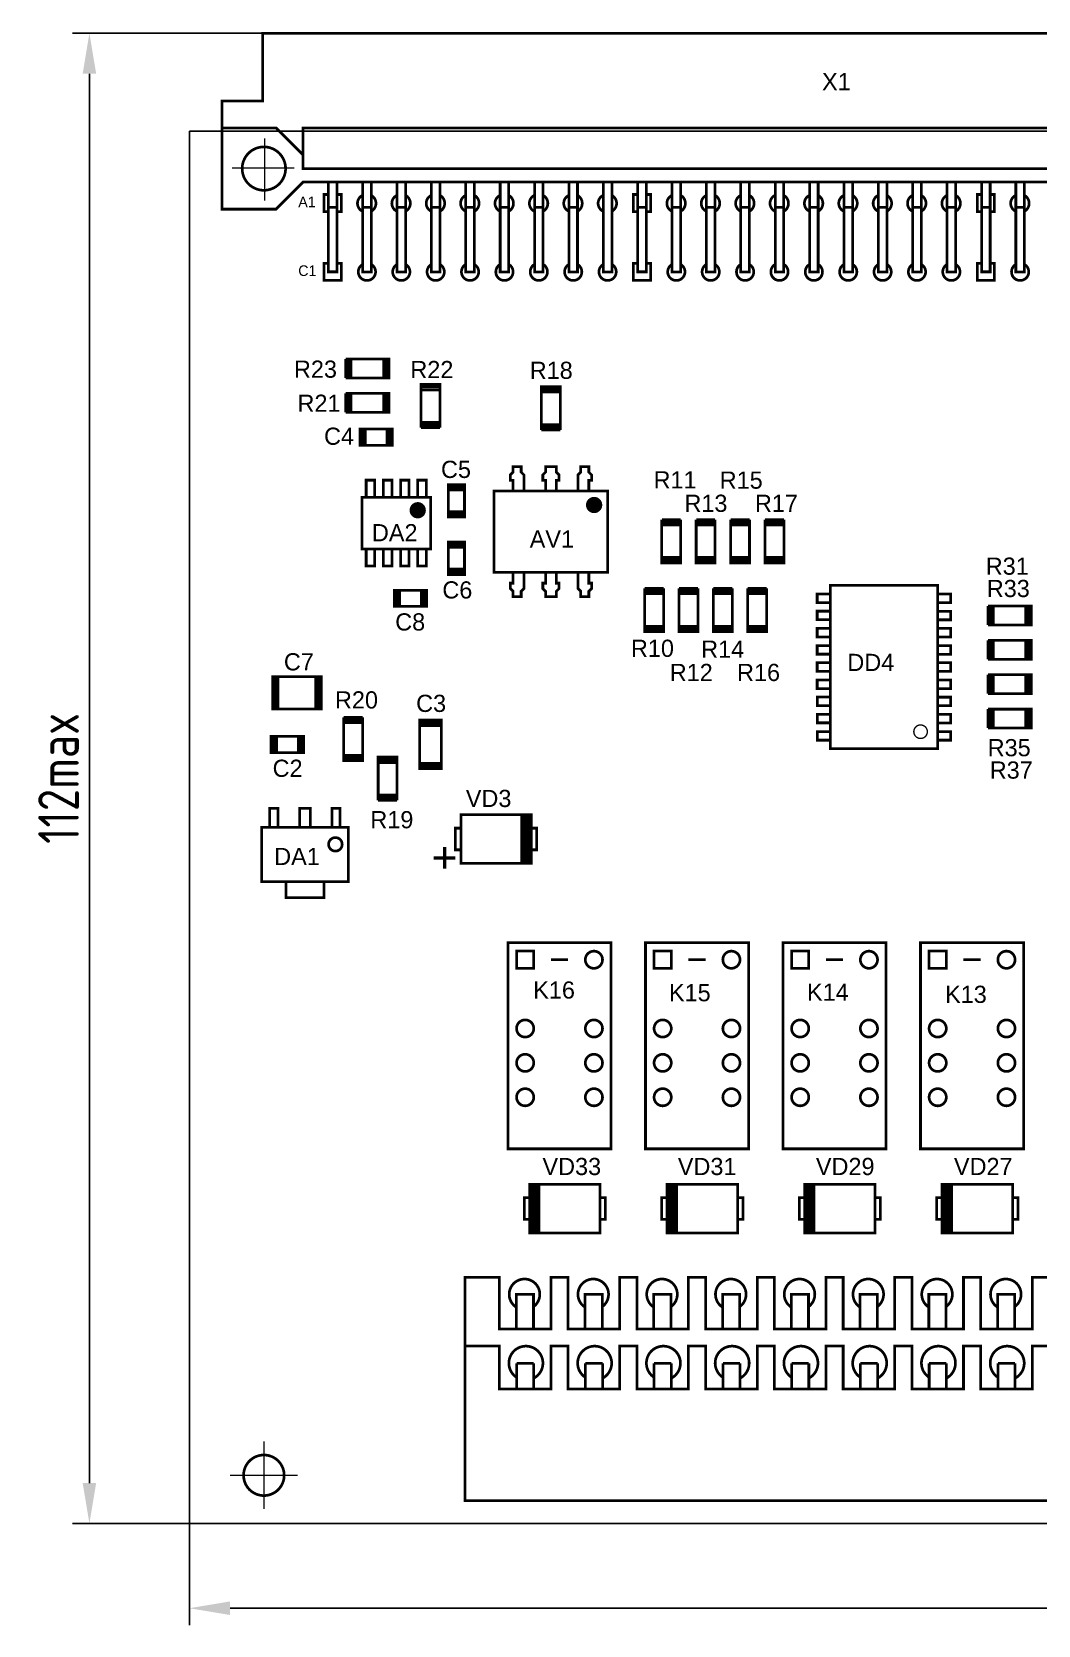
# Model space of a CAD drawing. Extents: x 0 to 557, y 633 to 766.
# Drawn here: x 0.1 to 74.5, y 636.8 to 754.5 of the extents above; entities that cross this region are included whole.
import ezdxf
from ezdxf.enums import TextEntityAlignment as Align

# ---------------------------------------------------------------- set-up
doc = ezdxf.new("R2010")
doc.units = 0
doc.header["$MEASUREMENT"] = 0
doc.layers.add('BOARD', color=7, linetype='Continuous')
doc.layers.add('TOP', color=7, linetype='Continuous')
doc.layers.add('РАЗМЕРЫ', color=7, linetype='Continuous', lineweight=0)
doc.styles.add('ГОСТ 2.304', font='CS_Gost2304.shx')
doc.dimstyles.new('ГОСТ', dxfattribs={"dimscale": 0, "dimtxt": 3, "dimasz": 3, "dimexe": 1.25, "dimexo": 0, "dimtad": 1, "dimtoh": 1, "dimdec": 3, "dimtxsty": 'ГОСТ 2.304', "dimcen": 5, "dimadec": 3, "dimazin": 2, "dimtfac": 0.75, "dimtdec": 4, "dimtmove": 1, "dimatfit": 3, "dimfxl": 1, "dimtolj": 1, "dimarcsym": 0})

# ---------------------------------------------------------------- blocks, each defined once
blk = doc.blocks.new('*D671')
at = {"layer": 'Defpoints', "color": 0}
for p in [(4.36, 754.36), (17.15, 754.36), (11.75, 644.25)]:
    blk.add_point(p, dxfattribs=at)
at = {"layer": 'РАЗМЕРЫ', "color": 0, "lineweight": -2}
for p, q in [((17.15, 754.36), (3.11, 754.36)), ((4.36, 647.25), (4.36, 751.36)), ((11.75, 644.25), (3.11, 644.25))]:
    blk.add_line(p, q, dxfattribs=at)
at = {"layer": 'РАЗМЕРЫ', "color": 0}
for points in [[(4.86, 751.36), (3.86, 751.36), (4.36, 754.36)], [(3.86, 647.25), (4.86, 647.25), (4.36, 644.25)]]:
    blk.add_solid(points, dxfattribs=at)
at = {"layer": 'РАЗМЕРЫ', "color": 0, "linetype": 'Continuous', "insert": (2.08, 699.31), "char_height": 3, "attachment_point": 5, "rotation": 90, "style": 'ГОСТ 2.304'}
blk.add_mtext('\\A1;112max', dxfattribs=at)
blk = doc.blocks.new('*D676')
at = {"layer": 'Defpoints', "color": 0}
for p in [(11.75, 644.25), (245, 644.25), (245, 638)]:
    blk.add_point(p, dxfattribs=at)
at = {"layer": 'РАЗМЕРЫ', "color": 0, "lineweight": -2}
for p, q in [((11.75, 644.25), (11.75, 636.75)), ((245, 644.25), (245, 636.75)), ((14.75, 638), (242, 638))]:
    blk.add_line(p, q, dxfattribs=at)
at = {"layer": 'РАЗМЕРЫ', "color": 0}
for points in [[(14.75, 638.5), (14.75, 637.5), (11.75, 638)], [(242, 637.5), (242, 638.5), (245, 638)]]:
    blk.add_solid(points, dxfattribs=at)
at = {"layer": 'РАЗМЕРЫ', "color": 0, "linetype": 'Continuous', "insert": (128.38, 640.3), "char_height": 3, "attachment_point": 5, "style": 'ГОСТ 2.304'}
blk.add_mtext('\\A1;233*', dxfattribs=at)

msp = doc.modelspace()

# ---------------------------------------------------------------- linework, layer by layer
at = {"layer": 'BOARD'}
msp.add_lwpolyline([(11.75, 747.12), (245, 747.12), (245, 644.25), (11.75, 644.25)], close=True, dxfattribs=at)
at = {"layer": 'TOP'}
for points, const_width in [([(21.15, 754.36), (106.15, 754.36), (106.15, 749.36), (109.15, 749.36), (109.15, 741.36), (105.15, 741.36), (103.15, 743.36), (20.15, 743.36), (18.15, 741.36), (14.15, 741.36), (14.15, 749.36), (17.15, 749.36), (17.15, 754.36), (21.15, 754.36)], 0.2), ([(20.15, 745.36), (18.15, 747.36), (14.15, 747.36)], 0.2), ([(103.15, 744.36), (20.15, 744.36), (20.15, 747.36), (103.15, 747.36), (103.15, 743.36)], 0.2), ([(17.3, 746.595), (17.3, 741.995)], 0.1), ([(19.5, 744.395), (14.9, 744.395)], 0.1), ([(22.65, 743.398), (22.65, 736.731), (22.015, 736.731), (22.015, 743.398)], 0.2), ([(25.182, 743.379), (25.182, 736.712), (24.547, 736.712), (24.547, 743.379)], 0.2), ([(27.722, 743.379), (27.722, 736.712), (27.087, 736.712), (27.087, 743.379)], 0.2), ([(30.262, 743.379), (30.262, 736.712), (29.627, 736.712), (29.627, 743.379)], 0.2), ([(32.802, 743.379), (32.802, 736.712), (32.167, 736.712), (32.167, 743.379)], 0.2), ([(35.342, 743.379), (35.342, 736.712), (34.707, 736.712), (34.707, 743.379)], 0.2), ([(37.882, 743.379), (37.882, 736.712), (37.247, 736.712), (37.247, 743.379)], 0.2), ([(40.422, 743.379), (40.422, 736.712), (39.787, 736.712), (39.787, 743.379)], 0.2), ([(42.962, 743.379), (42.962, 736.712), (42.327, 736.712), (42.327, 743.379)], 0.2), ([(45.51, 743.398), (45.51, 736.731), (44.875, 736.731), (44.875, 743.398)], 0.2), ([(48.042, 743.379), (48.042, 736.712), (47.407, 736.712), (47.407, 743.379)], 0.2), ([(50.582, 743.379), (50.582, 736.712), (49.947, 736.712), (49.947, 743.379)], 0.2), ([(53.122, 743.379), (53.122, 736.712), (52.487, 736.712), (52.487, 743.379)], 0.2), ([(55.662, 743.379), (55.662, 736.712), (55.027, 736.712), (55.027, 743.379)], 0.2), ([(58.202, 743.379), (58.202, 736.712), (57.567, 736.712), (57.567, 743.379)], 0.2), ([(60.742, 743.379), (60.742, 736.712), (60.107, 736.712), (60.107, 743.379)], 0.2), ([(63.282, 743.379), (63.282, 736.712), (62.647, 736.712), (62.647, 743.379)], 0.2), ([(65.822, 743.379), (65.822, 736.712), (65.187, 736.712), (65.187, 743.379)], 0.2), ([(68.362, 743.379), (68.362, 736.712), (67.727, 736.712), (67.727, 743.379)], 0.2), ([(70.91, 743.398), (70.91, 736.731), (70.275, 736.731), (70.275, 743.398)], 0.2), ([(73.442, 743.379), (73.442, 736.712), (72.807, 736.712), (72.807, 743.379)], 0.2), ([(22.015, 742.445), (21.697, 742.445), (21.697, 741.175), (22.015, 741.175)], 0.2), ([(22.65, 741.493), (22.015, 741.493)], 0.2), ([(22.65, 742.445), (22.967, 742.445), (22.967, 741.175), (22.65, 741.175)], 0.2), ([(25.188, 741.503), (24.552, 741.503)], 0.2), ([(27.728, 741.503), (27.092, 741.503)], 0.2), ([(30.268, 741.503), (29.632, 741.503)], 0.2), ([(32.808, 741.503), (32.172, 741.503)], 0.2), ([(35.348, 741.503), (34.712, 741.503)], 0.2), ([(37.888, 741.503), (37.252, 741.503)], 0.2), ([(40.428, 741.503), (39.792, 741.503)], 0.2), ([(44.875, 742.445), (44.557, 742.445), (44.557, 741.175), (44.875, 741.175)], 0.2), ([(45.51, 741.493), (44.875, 741.493)], 0.2), ([(45.51, 742.445), (45.827, 742.445), (45.827, 741.175), (45.51, 741.175)], 0.2), ([(48.048, 741.503), (47.412, 741.503)], 0.2), ([(50.588, 741.503), (49.952, 741.503)], 0.2), ([(53.128, 741.503), (52.492, 741.503)], 0.2), ([(55.668, 741.503), (55.032, 741.503)], 0.2), ([(58.208, 741.503), (57.572, 741.503)], 0.2), ([(60.748, 741.503), (60.112, 741.503)], 0.2), ([(63.288, 741.503), (62.652, 741.503)], 0.2), ([(65.828, 741.503), (65.192, 741.503)], 0.2), ([(68.368, 741.503), (67.732, 741.503)], 0.2), ([(70.275, 742.445), (69.957, 742.445), (69.957, 741.175), (70.275, 741.175)], 0.2), ([(70.91, 741.493), (70.275, 741.493)], 0.2), ([(70.91, 742.445), (71.227, 742.445), (71.227, 741.175), (70.91, 741.175)], 0.2), ([(73.448, 741.503), (72.812, 741.503)], 0.2), ([(22.65, 737.365), (22.967, 737.365), (22.967, 736.095), (21.697, 736.095), (21.697, 737.365), (22.015, 737.365)], 0.2), ([(45.51, 737.365), (45.827, 737.365), (45.827, 736.095), (44.557, 736.095), (44.557, 737.365), (44.875, 737.365)], 0.2), ([(70.91, 737.365), (71.227, 737.365), (71.227, 736.095), (69.957, 736.095), (69.957, 737.365), (70.275, 737.365)], 0.2), ([(23.294, 730.295), (26.494, 730.295), (26.494, 728.895), (23.294, 728.895)], 0.2), ([(23.297, 730.298), (23.297, 728.898)], 0.2), ([(23.497, 730.298), (23.497, 728.898)], 0.2), ([(23.694, 730.295), (23.694, 728.895)], 0.2), ([(26.094, 730.295), (26.094, 728.895)], 0.2), ([(26.297, 730.298), (26.297, 728.898)], 0.2), ([(23.294, 727.755), (26.494, 727.755), (26.494, 726.355), (23.294, 726.355)], 0.2), ([(23.297, 727.758), (23.297, 726.358)], 0.2), ([(23.497, 727.758), (23.497, 726.358)], 0.2), ([(23.694, 727.755), (23.694, 726.355)], 0.2), ([(26.094, 727.755), (26.094, 726.355)], 0.2), ([(26.297, 727.758), (26.297, 726.358)], 0.2), ([(28.866, 728.213), (30.266, 728.213)], 0.2), ([(28.869, 725.21), (28.869, 728.41), (30.269, 728.41), (30.269, 725.21)], 0.2), ([(28.869, 728.01), (30.269, 728.01)], 0.2), ([(37.756, 728.053), (39.156, 728.053)], 0.2), ([(37.759, 725.05), (37.759, 728.25), (39.159, 728.25), (39.159, 725.05)], 0.2), ([(37.759, 727.85), (39.159, 727.85)], 0.2), ([(26.744, 725.115), (26.744, 723.915), (24.344, 723.915), (24.344, 725.115), (26.744, 725.115)], 0.2), ([(24.544, 723.915), (24.544, 725.115)], 0.2), ([(24.744, 723.915), (24.744, 725.115)], 0.2), ([(26.344, 725.115), (26.344, 723.915)], 0.2), ([(26.544, 723.915), (26.544, 725.115)], 0.2), ([(28.866, 725.413), (30.266, 725.413)], 0.2), ([(28.866, 725.213), (30.266, 725.213)], 0.2), ([(28.869, 725.61), (30.269, 725.61)], 0.2), ([(37.756, 725.253), (39.156, 725.253)], 0.2), ([(37.756, 725.053), (39.156, 725.053)], 0.2), ([(37.759, 725.45), (39.159, 725.45)], 0.2), ([(36.459, 720.53), (36.459, 721.73), (36.259, 721.93), (36.259, 722.33), (35.659, 722.33), (35.659, 721.93), (35.459, 721.73), (35.459, 721.33), (35.659, 721.33), (35.659, 720.53)], 0.2), ([(38.059, 720.53), (38.059, 721.33), (37.859, 721.33), (37.859, 721.73), (38.059, 721.93), (38.059, 722.33), (38.859, 722.33), (38.859, 721.93), (39.059, 721.73), (39.059, 721.33), (38.859, 721.33), (38.859, 720.53)], 0.2), ([(40.459, 720.53), (40.459, 721.73), (40.659, 721.93), (40.659, 722.33), (41.259, 722.33), (41.259, 721.93), (41.459, 721.73), (41.459, 721.33), (41.259, 721.33), (41.259, 720.53)], 0.2), ([(25.441, 720.07), (25.441, 721.34), (24.807, 721.34), (24.807, 720.07)], 0.2), ([(26.711, 720.07), (26.711, 721.34), (26.077, 721.34), (26.077, 720.07)], 0.2), ([(27.981, 720.07), (27.981, 721.34), (27.347, 721.34), (27.347, 720.07)], 0.2), ([(29.251, 720.07), (29.251, 721.34), (28.617, 721.34), (28.617, 720.07)], 0.2), ([(32.074, 718.61), (30.874, 718.61), (30.874, 721.01), (32.074, 721.01), (32.074, 718.61)], 0.2), ([(30.874, 720.81), (32.074, 720.81)], 0.2), ([(30.874, 720.61), (32.074, 720.61)], 0.2), ([(42.659, 720.53), (42.659, 714.53), (34.259, 714.53), (34.259, 720.53), (42.659, 720.53)], 0.2), ([(29.569, 720.07), (29.569, 716.26), (24.489, 716.26), (24.489, 720.07), (29.569, 720.07)], 0.2), ([(32.074, 719.01), (30.874, 719.01)], 0.2), ([(30.874, 718.81), (32.074, 718.81)], 0.2), ([(48.049, 718.425), (48.049, 715.225), (46.649, 715.225), (46.649, 718.425)], 0.2), ([(48.049, 718.025), (46.649, 718.025)], 0.2), ([(48.052, 718.422), (46.652, 718.422)], 0.2), ([(48.052, 718.222), (46.652, 718.222)], 0.2), ([(50.589, 718.425), (50.589, 715.225), (49.189, 715.225), (49.189, 718.425)], 0.2), ([(50.589, 718.025), (49.189, 718.025)], 0.2), ([(50.592, 718.422), (49.192, 718.422)], 0.2), ([(50.592, 718.222), (49.192, 718.222)], 0.2), ([(53.129, 718.425), (53.129, 715.225), (51.729, 715.225), (51.729, 718.425)], 0.2), ([(53.129, 718.025), (51.729, 718.025)], 0.2), ([(53.132, 718.422), (51.732, 718.422)], 0.2), ([(53.132, 718.222), (51.732, 718.222)], 0.2), ([(55.669, 718.425), (55.669, 715.225), (54.269, 715.225), (54.269, 718.425)], 0.2), ([(55.669, 718.025), (54.269, 718.025)], 0.2), ([(55.672, 718.422), (54.272, 718.422)], 0.2), ([(55.672, 718.222), (54.272, 718.222)], 0.2), ([(30.874, 716.77), (32.074, 716.77), (32.074, 714.37), (30.874, 714.37), (30.874, 716.77)], 0.2), ([(25.441, 716.26), (25.441, 714.99), (24.807, 714.99), (24.807, 716.26)], 0.2), ([(26.711, 716.26), (26.711, 714.99), (26.077, 714.99), (26.077, 716.26)], 0.2), ([(27.981, 716.26), (27.981, 714.99), (27.347, 714.99), (27.347, 716.26)], 0.2), ([(29.251, 716.26), (29.251, 714.99), (28.617, 714.99), (28.617, 716.26)], 0.2), ([(32.074, 716.57), (30.874, 716.57)], 0.2), ([(30.874, 716.37), (32.074, 716.37)], 0.2), ([(48.049, 715.625), (46.649, 715.625)], 0.2), ([(50.589, 715.625), (49.189, 715.625)], 0.2), ([(53.129, 715.625), (51.729, 715.625)], 0.2), ([(55.669, 715.625), (54.269, 715.625)], 0.2), ([(32.074, 714.77), (30.874, 714.77)], 0.2), ([(32.074, 714.57), (30.874, 714.57)], 0.2), ([(36.459, 714.53), (36.459, 713.33), (36.259, 713.13), (36.259, 712.73), (35.659, 712.73), (35.659, 713.13), (35.459, 713.33), (35.459, 713.73), (35.659, 713.73), (35.659, 714.53)], 0.2), ([(38.859, 714.53), (38.859, 713.73), (39.059, 713.73), (39.059, 713.33), (38.859, 713.13), (38.859, 712.73), (38.059, 712.73), (38.059, 713.13), (37.859, 713.33), (37.859, 713.73), (38.059, 713.73), (38.059, 714.53)], 0.2), ([(40.459, 714.53), (40.459, 713.33), (40.659, 713.13), (40.659, 712.73), (41.259, 712.73), (41.259, 713.13), (41.459, 713.33), (41.459, 713.73), (41.259, 713.73), (41.259, 714.53)], 0.2), ([(48.052, 715.422), (46.652, 715.422)], 0.2), ([(50.592, 715.422), (49.192, 715.422)], 0.2), ([(53.132, 715.422), (51.732, 715.422)], 0.2), ([(55.672, 715.422), (54.272, 715.422)], 0.2), ([(46.779, 713.345), (46.779, 710.145), (45.379, 710.145), (45.379, 713.345)], 0.2), ([(46.782, 713.342), (45.382, 713.342)], 0.2), ([(49.319, 713.345), (49.319, 710.145), (47.919, 710.145), (47.919, 713.345)], 0.2), ([(49.322, 713.342), (47.922, 713.342)], 0.2), ([(51.859, 713.345), (51.859, 710.145), (50.459, 710.145), (50.459, 713.345)], 0.2), ([(51.862, 713.342), (50.462, 713.342)], 0.2), ([(54.399, 713.345), (54.399, 710.145), (52.999, 710.145), (52.999, 713.345)], 0.2), ([(54.402, 713.342), (53.002, 713.342)], 0.2), ([(67.034, 702.768), (67.987, 702.768), (67.987, 702.132), (67.034, 702.132), (67.034, 701.498), (59.097, 701.498), (59.097, 713.562), (67.034, 713.562), (67.034, 701.498)], 0.2), ([(29.284, 713.21), (29.284, 712.01), (26.884, 712.01), (26.884, 713.21), (29.284, 713.21)], 0.2), ([(27.084, 712.01), (27.084, 713.21)], 0.2), ([(27.284, 712.01), (27.284, 713.21)], 0.2), ([(28.884, 713.21), (28.884, 712.01)], 0.2), ([(29.084, 712.01), (29.084, 713.21)], 0.2), ([(46.779, 712.945), (45.379, 712.945)], 0.2), ([(46.782, 713.142), (45.382, 713.142)], 0.2), ([(49.319, 712.945), (47.919, 712.945)], 0.2), ([(49.322, 713.142), (47.922, 713.142)], 0.2), ([(51.859, 712.945), (50.459, 712.945)], 0.2), ([(51.862, 713.142), (50.462, 713.142)], 0.2), ([(54.399, 712.945), (52.999, 712.945)], 0.2), ([(54.402, 713.142), (53.002, 713.142)], 0.2), ([(59.08, 712.294), (58.127, 712.294), (58.127, 712.93), (59.08, 712.93)], 0.2), ([(67.034, 712.292), (67.987, 712.292), (67.987, 712.928), (67.034, 712.928)], 0.2), ([(59.08, 711.024), (58.127, 711.024), (58.127, 711.66), (59.08, 711.66)], 0.2), ([(67.034, 711.022), (67.987, 711.022), (67.987, 711.658), (67.034, 711.658)], 0.2), ([(70.744, 712.04), (73.944, 712.04), (73.944, 710.64), (70.744, 710.64)], 0.2), ([(70.747, 712.043), (70.747, 710.643)], 0.2), ([(70.947, 712.043), (70.947, 710.643)], 0.2), ([(71.144, 712.04), (71.144, 710.64)], 0.2), ([(73.544, 712.04), (73.544, 710.64)], 0.2), ([(73.747, 712.043), (73.747, 710.643)], 0.2), ([(46.779, 710.545), (45.379, 710.545)], 0.2), ([(46.782, 710.342), (45.382, 710.342)], 0.2), ([(49.319, 710.545), (47.919, 710.545)], 0.2), ([(49.322, 710.342), (47.922, 710.342)], 0.2), ([(51.859, 710.545), (50.459, 710.545)], 0.2), ([(51.862, 710.342), (50.462, 710.342)], 0.2), ([(54.399, 710.545), (52.999, 710.545)], 0.2), ([(54.402, 710.342), (53.002, 710.342)], 0.2), ([(59.08, 709.754), (58.127, 709.754), (58.127, 710.39), (59.08, 710.39)], 0.2), ([(67.034, 709.752), (67.987, 709.752), (67.987, 710.388), (67.034, 710.388)], 0.2), ([(59.08, 708.484), (58.127, 708.484), (58.127, 709.12), (59.08, 709.12)], 0.2), ([(67.034, 708.482), (67.987, 708.482), (67.987, 709.118), (67.034, 709.118)], 0.2), ([(70.744, 709.5), (73.944, 709.5), (73.944, 708.1), (70.744, 708.1)], 0.2), ([(70.747, 709.503), (70.747, 708.103)], 0.2), ([(70.947, 709.503), (70.947, 708.103)], 0.2), ([(71.144, 709.5), (71.144, 708.1)], 0.2), ([(73.544, 709.5), (73.544, 708.1)], 0.2), ([(73.747, 709.503), (73.747, 708.103)], 0.2), ([(59.08, 707.214), (58.127, 707.214), (58.127, 707.85), (59.08, 707.85)], 0.2), ([(67.034, 707.212), (67.987, 707.212), (67.987, 707.848), (67.034, 707.848)], 0.2), ([(17.889, 706.825), (21.489, 706.825), (21.489, 704.425), (17.889, 704.425), (17.889, 706.825)], 0.2), ([(18.089, 706.825), (18.089, 704.425)], 0.2), ([(18.289, 706.825), (18.289, 704.425)], 0.2), ([(21.089, 706.825), (21.089, 704.425)], 0.2), ([(21.289, 706.825), (21.289, 704.425)], 0.2), ([(59.08, 705.944), (58.127, 705.944), (58.127, 706.58), (59.08, 706.58)], 0.2), ([(67.034, 705.942), (67.987, 705.942), (67.987, 706.578), (67.034, 706.578)], 0.2), ([(70.744, 706.96), (73.944, 706.96), (73.944, 705.56), (70.744, 705.56)], 0.2), ([(70.747, 706.963), (70.747, 705.563)], 0.2), ([(70.947, 706.963), (70.947, 705.563)], 0.2), ([(71.144, 706.96), (71.144, 705.56)], 0.2), ([(73.544, 706.96), (73.544, 705.56)], 0.2), ([(73.747, 706.963), (73.747, 705.563)], 0.2), ([(59.091, 704.683), (58.138, 704.683), (58.138, 705.318), (59.091, 705.318)], 0.2), ([(67.034, 704.672), (67.987, 704.672), (67.987, 705.308), (67.034, 705.308)], 0.2), ([(24.554, 703.82), (24.554, 700.62), (23.154, 700.62), (23.154, 703.82)], 0.2), ([(24.557, 703.817), (23.157, 703.817)], 0.2), ([(59.091, 703.413), (58.138, 703.413), (58.138, 704.048), (59.091, 704.048)], 0.2), ([(67.034, 703.402), (67.987, 703.402), (67.987, 704.038), (67.034, 704.038)], 0.2), ([(70.744, 704.42), (73.944, 704.42), (73.944, 703.02), (70.744, 703.02)], 0.2), ([(70.747, 704.423), (70.747, 703.023)], 0.2), ([(70.947, 704.423), (70.947, 703.023)], 0.2), ([(71.144, 704.42), (71.144, 703.02)], 0.2), ([(73.544, 704.42), (73.544, 703.02)], 0.2), ([(73.747, 704.423), (73.747, 703.023)], 0.2), ([(24.554, 703.42), (23.154, 703.42)], 0.2), ([(24.557, 703.617), (23.157, 703.617)], 0.2), ([(30.369, 703.215), (28.769, 703.215), (28.769, 703.415), (30.369, 703.415), (30.369, 703.615), (28.769, 703.615), (28.769, 700.015), (30.369, 700.015), (30.369, 703.615)], 0.2), ([(59.097, 702.132), (58.144, 702.132), (58.144, 702.768), (59.097, 702.768)], 0.2), ([(17.789, 701.215), (17.789, 702.415), (20.189, 702.415), (20.189, 701.215), (17.789, 701.215)], 0.2), ([(17.989, 702.415), (17.989, 701.215)], 0.2), ([(18.189, 701.215), (18.189, 702.415)], 0.2), ([(19.789, 702.415), (19.789, 701.215)], 0.2), ([(19.989, 702.415), (19.989, 701.215)], 0.2), ([(24.554, 701.02), (23.154, 701.02)], 0.2), ([(24.557, 700.817), (23.157, 700.817)], 0.2), ([(25.691, 700.678), (27.091, 700.678)], 0.2), ([(25.694, 697.675), (25.694, 700.875), (27.094, 700.875), (27.094, 697.675)], 0.2), ([(25.694, 700.475), (27.094, 700.475)], 0.2), ([(28.769, 700.215), (30.369, 700.215), (30.369, 700.415), (28.769, 700.415)], 0.2), ([(25.694, 698.075), (27.094, 698.075)], 0.2), ([(18.284, 695.685), (18.284, 697.085), (17.684, 697.085), (17.684, 695.685)], 0.2), ([(20.684, 695.685), (20.684, 697.085), (19.884, 697.085), (19.884, 695.685)], 0.2), ([(22.884, 695.685), (22.884, 697.085), (22.284, 697.085), (22.284, 695.685)], 0.2), ([(25.691, 697.878), (27.091, 697.878)], 0.2), ([(25.691, 697.678), (27.091, 697.678)], 0.2), ([(23.484, 695.685), (17.084, 695.685), (17.084, 691.685), (23.484, 691.685), (23.484, 695.685)], 0.2), ([(31.804, 694.03), (31.404, 694.03), (31.404, 695.63), (31.804, 695.63)], 0.2), ([(37.004, 696.632), (37.004, 693.028), (31.804, 693.028), (31.804, 696.632), (37.004, 696.632)], 0.2), ([(36.304, 696.632), (36.304, 693.028)], 0.2), ([(36.404, 696.632), (36.404, 693.028)], 0.2), ([(36.504, 696.632), (36.504, 693.028)], 0.2), ([(36.604, 696.632), (36.604, 693.028)], 0.2), ([(36.704, 696.632), (36.704, 693.028)], 0.2), ([(36.804, 696.632), (36.804, 693.028)], 0.2), ([(36.904, 696.632), (36.904, 693.028)], 0.2), ([(37.004, 694.03), (37.404, 694.03), (37.404, 695.63), (37.004, 695.63)], 0.2), ([(31.404, 693.43), (29.804, 693.43)], 0.25), ([(30.604, 692.63), (30.604, 694.23)], 0.25), ([(21.684, 691.685), (21.684, 690.485), (18.884, 690.485), (18.884, 691.685)], 0.2), ([(35.284, 687.18), (42.904, 687.18), (42.904, 671.94), (35.284, 671.94), (35.284, 687.18)], 0.2), ([(35.919, 686.545), (37.189, 686.545), (37.189, 685.275), (35.919, 685.275), (35.919, 686.545)], 0.2), ([(45.444, 687.18), (53.064, 687.18), (53.064, 671.94), (45.444, 671.94), (45.444, 687.18)], 0.2), ([(46.079, 686.545), (47.349, 686.545), (47.349, 685.275), (46.079, 685.275), (46.079, 686.545)], 0.2), ([(55.604, 687.18), (63.224, 687.18), (63.224, 671.94), (55.604, 671.94), (55.604, 687.18)], 0.2), ([(56.239, 686.545), (57.509, 686.545), (57.509, 685.275), (56.239, 685.275), (56.239, 686.545)], 0.2), ([(65.764, 687.18), (73.384, 687.18), (73.384, 671.94), (65.764, 671.94), (65.764, 687.18)], 0.2), ([(66.399, 686.545), (67.669, 686.545), (67.669, 685.275), (66.399, 685.275), (66.399, 686.545)], 0.2), ([(38.459, 685.91), (39.729, 685.91)], 0.2), ([(48.619, 685.91), (49.889, 685.91)], 0.2), ([(58.779, 685.91), (60.049, 685.91)], 0.2), ([(68.939, 685.91), (70.209, 685.91)], 0.2), ([(36.884, 665.723), (36.884, 669.327), (42.084, 669.327), (42.084, 665.723), (36.884, 665.723)], 0.2), ([(36.984, 665.723), (36.984, 669.327)], 0.2), ([(37.084, 665.723), (37.084, 669.327)], 0.2), ([(37.184, 665.723), (37.184, 669.327)], 0.2), ([(37.284, 665.723), (37.284, 669.327)], 0.2), ([(37.384, 665.723), (37.384, 669.327)], 0.2), ([(37.484, 665.723), (37.484, 669.327)], 0.2), ([(37.584, 665.723), (37.584, 669.327)], 0.2), ([(47.044, 665.723), (47.044, 669.327), (52.244, 669.327), (52.244, 665.723), (47.044, 665.723)], 0.2), ([(47.144, 665.723), (47.144, 669.327)], 0.2), ([(47.244, 665.723), (47.244, 669.327)], 0.2), ([(47.344, 665.723), (47.344, 669.327)], 0.2), ([(47.444, 665.723), (47.444, 669.327)], 0.2), ([(47.544, 665.723), (47.544, 669.327)], 0.2), ([(47.644, 665.723), (47.644, 669.327)], 0.2), ([(47.744, 665.723), (47.744, 669.327)], 0.2), ([(57.204, 665.723), (57.204, 669.327), (62.404, 669.327), (62.404, 665.723), (57.204, 665.723)], 0.2), ([(57.304, 665.723), (57.304, 669.327)], 0.2), ([(57.404, 665.723), (57.404, 669.327)], 0.2), ([(57.504, 665.723), (57.504, 669.327)], 0.2), ([(57.604, 665.723), (57.604, 669.327)], 0.2), ([(57.704, 665.723), (57.704, 669.327)], 0.2), ([(57.804, 665.723), (57.804, 669.327)], 0.2), ([(57.904, 665.723), (57.904, 669.327)], 0.2), ([(67.364, 665.723), (67.364, 669.327), (72.564, 669.327), (72.564, 665.723), (67.364, 665.723)], 0.2), ([(67.464, 665.723), (67.464, 669.327)], 0.2), ([(67.564, 665.723), (67.564, 669.327)], 0.2), ([(67.664, 665.723), (67.664, 669.327)], 0.2), ([(67.764, 665.723), (67.764, 669.327)], 0.2), ([(67.864, 665.723), (67.864, 669.327)], 0.2), ([(67.964, 665.723), (67.964, 669.327)], 0.2), ([(68.064, 665.723), (68.064, 669.327)], 0.2), ([(36.884, 668.325), (36.484, 668.325), (36.484, 666.725), (37.084, 666.725)], 0.2), ([(42.084, 668.325), (42.484, 668.325), (42.484, 666.725), (42.084, 666.725)], 0.2), ([(47.044, 668.325), (46.644, 668.325), (46.644, 666.725), (47.244, 666.725)], 0.2), ([(52.244, 668.325), (52.644, 668.325), (52.644, 666.725), (52.244, 666.725)], 0.2), ([(57.204, 668.325), (56.804, 668.325), (56.804, 666.725), (57.404, 666.725)], 0.2), ([(62.404, 668.325), (62.804, 668.325), (62.804, 666.725), (62.404, 666.725)], 0.2), ([(67.364, 668.325), (66.964, 668.325), (66.964, 666.725), (67.564, 666.725)], 0.2), ([(72.564, 668.325), (72.964, 668.325), (72.964, 666.725), (72.564, 666.725)], 0.2), ([(75.289, 662.445), (74.019, 662.445), (74.019, 658.635), (70.209, 658.635), (70.209, 662.445), (68.939, 662.445), (68.939, 658.635), (65.129, 658.635), (65.129, 662.445), (63.859, 662.445), (63.859, 658.635), (60.049, 658.635), (60.049, 662.445), (58.779, 662.445), (58.779, 658.635), (54.969, 658.635), (54.969, 662.445), (53.699, 662.445), (53.699, 658.635), (49.889, 658.635), (49.889, 662.445), (48.619, 662.445), (48.619, 658.635), (44.809, 658.635), (44.809, 662.445), (43.539, 662.445), (43.539, 658.635), (39.729, 658.635), (39.729, 662.445), (38.459, 662.445), (38.459, 658.635), (34.649, 658.635), (34.649, 662.445), (32.109, 662.445), (32.109, 658.635)], 0.2), ([(37.169, 658.653), (37.169, 661.193), (35.899, 661.193), (35.899, 658.653)], 0.2), ([(42.249, 658.653), (42.249, 661.193), (40.979, 661.193), (40.979, 658.653)], 0.2), ([(47.329, 658.653), (47.329, 661.193), (46.059, 661.193), (46.059, 658.653)], 0.2), ([(52.409, 658.653), (52.409, 661.193), (51.139, 661.193), (51.139, 658.653)], 0.2), ([(57.489, 658.653), (57.489, 661.193), (56.219, 661.193), (56.219, 658.653)], 0.2), ([(62.569, 658.653), (62.569, 661.193), (61.299, 661.193), (61.299, 658.653)], 0.2), ([(67.649, 658.653), (67.649, 661.193), (66.379, 661.193), (66.379, 658.653)], 0.2), ([(72.729, 658.653), (72.729, 661.193), (71.459, 661.193), (71.459, 658.653)], 0.2), ([(32.109, 658.635), (32.109, 645.935), (117.199, 645.935)], 0.2), ([(32.109, 657.365), (34.649, 657.365), (34.649, 654.19), (38.459, 654.19), (38.459, 657.365), (39.729, 657.365), (39.729, 654.19), (43.539, 654.19), (43.539, 657.365), (44.809, 657.365), (44.809, 654.19), (48.619, 654.19), (48.619, 657.365), (49.889, 657.365), (49.889, 654.19), (53.699, 654.19), (53.699, 657.365), (54.969, 657.365), (54.969, 654.19), (58.779, 654.19), (58.779, 657.365), (60.049, 657.365), (60.049, 654.19), (63.859, 654.19), (63.859, 657.365), (65.129, 657.365), (65.129, 654.19), (68.939, 654.19), (68.939, 657.365), (70.209, 657.365), (70.209, 654.19), (74.019, 654.19), (74.019, 657.365), (75.289, 657.365)], 0.2), ([(117.199, 657.365), (117.199, 645.935), (32.109, 645.935), (32.109, 657.365)], 0.2), ([(37.192, 656.092), (35.922, 656.092)], 0.2), ([(35.922, 656.092), (35.922, 654.187)], 0.2), ([(37.192, 654.187), (37.192, 656.092)], 0.2), ([(42.272, 656.092), (41.002, 656.092)], 0.2), ([(41.002, 656.092), (41.002, 654.187)], 0.2), ([(42.272, 654.187), (42.272, 656.092)], 0.2), ([(47.352, 656.092), (46.082, 656.092)], 0.2), ([(46.082, 656.092), (46.082, 654.187)], 0.2), ([(47.352, 654.187), (47.352, 656.092)], 0.2), ([(52.432, 656.092), (51.162, 656.092)], 0.2), ([(51.162, 656.092), (51.162, 654.187)], 0.2), ([(52.432, 654.187), (52.432, 656.092)], 0.2), ([(57.512, 656.092), (56.242, 656.092)], 0.2), ([(56.242, 656.092), (56.242, 654.187)], 0.2), ([(57.512, 654.187), (57.512, 656.092)], 0.2), ([(62.592, 656.092), (61.322, 656.092)], 0.2), ([(61.322, 656.092), (61.322, 654.187)], 0.2), ([(62.592, 654.187), (62.592, 656.092)], 0.2), ([(67.672, 656.092), (66.402, 656.092)], 0.2), ([(66.402, 656.092), (66.402, 654.187)], 0.2), ([(67.672, 654.187), (67.672, 656.092)], 0.2), ([(72.752, 656.092), (71.482, 656.092)], 0.2), ([(71.482, 656.092), (71.482, 654.187)], 0.2), ([(72.752, 654.187), (72.752, 656.092)], 0.2), ([(17.25, 650.32), (17.25, 645.32)], 0.1), ([(19.75, 647.82), (14.75, 647.82)], 0.1)]:
    msp.add_lwpolyline(points, dxfattribs=dict(at, const_width=const_width))
for points, const_width in [([(17.25, 742.756, 1), (17.25, 745.964, 1), (17.25, 742.756)], 0.2), ([(24.564, 742.392, 0.66653), (24.564, 741.192)], 0.2), ([(25.164, 742.392, -0.609259), (25.164, 741.192)], 0.2), ([(27.104, 742.392, 0.66653), (27.104, 741.192)], 0.2), ([(27.704, 742.392, -0.609259), (27.704, 741.192)], 0.2), ([(29.644, 742.392, 0.66653), (29.644, 741.192)], 0.2), ([(30.244, 742.392, -0.609259), (30.244, 741.192)], 0.2), ([(32.184, 742.392, 0.66653), (32.184, 741.192)], 0.2), ([(32.784, 742.392, -0.609259), (32.784, 741.192)], 0.2), ([(34.724, 742.392, 0.66653), (34.724, 741.192)], 0.2), ([(35.324, 742.392, -0.609259), (35.324, 741.192)], 0.2), ([(37.264, 742.392, 0.66653), (37.264, 741.192)], 0.2), ([(37.864, 742.392, -0.609259), (37.864, 741.192)], 0.2), ([(39.804, 742.392, 0.66653), (39.804, 741.192)], 0.2), ([(40.404, 742.392, -0.609259), (40.404, 741.192)], 0.2), ([(42.344, 742.392, 0.66653), (42.344, 741.192)], 0.2), ([(42.944, 742.392, -0.609259), (42.944, 741.192)], 0.2), ([(47.424, 742.392, 0.66653), (47.424, 741.192)], 0.2), ([(48.024, 742.392, -0.609259), (48.024, 741.192)], 0.2), ([(49.964, 742.392, 0.66653), (49.964, 741.192)], 0.2), ([(50.564, 742.392, -0.609259), (50.564, 741.192)], 0.2), ([(52.504, 742.392, 0.66653), (52.504, 741.192)], 0.2), ([(53.104, 742.392, -0.609259), (53.104, 741.192)], 0.2), ([(55.044, 742.392, 0.66653), (55.044, 741.192)], 0.2), ([(55.644, 742.392, -0.609259), (55.644, 741.192)], 0.2), ([(57.584, 742.392, 0.66653), (57.584, 741.192)], 0.2), ([(58.184, 742.392, -0.609259), (58.184, 741.192)], 0.2), ([(60.124, 742.392, 0.66653), (60.124, 741.192)], 0.2), ([(60.724, 742.392, -0.609259), (60.724, 741.192)], 0.2), ([(62.664, 742.392, 0.66653), (62.664, 741.192)], 0.2), ([(63.264, 742.392, -0.609259), (63.264, 741.192)], 0.2), ([(65.204, 742.392, 0.66653), (65.204, 741.192)], 0.2), ([(65.804, 742.392, -0.609259), (65.804, 741.192)], 0.2), ([(67.744, 742.392, 0.66653), (67.744, 741.192)], 0.2), ([(68.344, 742.392, -0.609259), (68.344, 741.192)], 0.2), ([(72.824, 742.392, 0.66653), (72.824, 741.192)], 0.2), ([(73.424, 742.392, -0.609259), (73.424, 741.192)], 0.2), ([(25.164, 737.292, -4.000418), (24.564, 737.292)], 0.2), ([(27.704, 737.292, -4.000418), (27.104, 737.292)], 0.2), ([(30.244, 737.292, -4.000418), (29.644, 737.292)], 0.2), ([(32.784, 737.292, -4.000418), (32.184, 737.292)], 0.2), ([(35.324, 737.292, -4.000418), (34.724, 737.292)], 0.2), ([(37.864, 737.292, -4.000418), (37.264, 737.292)], 0.2), ([(40.404, 737.292, -4.000418), (39.804, 737.292)], 0.2), ([(42.944, 737.292, -4.000418), (42.344, 737.292)], 0.2), ([(48.024, 737.292, -4.000418), (47.424, 737.292)], 0.2), ([(50.564, 737.292, -4.000418), (49.964, 737.292)], 0.2), ([(53.104, 737.292, -4.000418), (52.504, 737.292)], 0.2), ([(55.644, 737.292, -4.000418), (55.044, 737.292)], 0.2), ([(58.184, 737.292, -4.000418), (57.584, 737.292)], 0.2), ([(60.724, 737.292, -4.000418), (60.124, 737.292)], 0.2), ([(63.264, 737.292, -4.000418), (62.664, 737.292)], 0.2), ([(65.804, 737.292, -4.000418), (65.204, 737.292)], 0.2), ([(68.344, 737.292, -4.000418), (67.744, 737.292)], 0.2), ([(73.424, 737.292, -4.000418), (72.824, 737.292)], 0.2), ([(28.616, 718.817, 1), (28.617, 719.418, 1), (28.616, 718.817)], 0.6), ([(41.649, 719.205, 1), (41.649, 719.805, 1), (41.649, 719.205)], 0.6), ([(65.769, 702.255, 1), (65.769, 703.255, 1), (65.769, 702.255)], 0.1), ([(22.534, 693.935, 1), (22.534, 694.935, 1), (22.534, 693.935)], 0.2), ([(41.634, 685.275, 1), (41.634, 686.545, 1), (41.634, 685.275)], 0.2), ([(51.794, 685.275, 1), (51.794, 686.545, 1), (51.794, 685.275)], 0.2), ([(61.954, 685.275, 1), (61.954, 686.545, 1), (61.954, 685.275)], 0.2), ([(72.114, 685.275, 1), (72.114, 686.545, 1), (72.114, 685.275)], 0.2), ([(36.554, 680.195, 1), (36.554, 681.465, 1), (36.554, 680.195)], 0.2), ([(41.634, 680.195, 1), (41.634, 681.465, 1), (41.634, 680.195)], 0.2), ([(46.714, 680.195, 1), (46.714, 681.465, 1), (46.714, 680.195)], 0.2), ([(51.794, 680.195, 1), (51.794, 681.465, 1), (51.794, 680.195)], 0.2), ([(56.874, 680.195, 1), (56.874, 681.465, 1), (56.874, 680.195)], 0.2), ([(61.954, 680.195, 1), (61.954, 681.465, 1), (61.954, 680.195)], 0.2), ([(67.034, 680.195, 1), (67.034, 681.465, 1), (67.034, 680.195)], 0.2), ([(72.114, 680.195, 1), (72.114, 681.465, 1), (72.114, 680.195)], 0.2), ([(36.554, 677.655, 1), (36.554, 678.925, 1), (36.554, 677.655)], 0.2), ([(41.634, 677.655, 1), (41.634, 678.925, 1), (41.634, 677.655)], 0.2), ([(46.714, 677.655, 1), (46.714, 678.925, 1), (46.714, 677.655)], 0.2), ([(51.794, 677.655, 1), (51.794, 678.925, 1), (51.794, 677.655)], 0.2), ([(56.874, 677.655, 1), (56.874, 678.925, 1), (56.874, 677.655)], 0.2), ([(61.954, 677.655, 1), (61.954, 678.925, 1), (61.954, 677.655)], 0.2), ([(67.034, 677.655, 1), (67.034, 678.925, 1), (67.034, 677.655)], 0.2), ([(72.114, 677.655, 1), (72.114, 678.925, 1), (72.114, 677.655)], 0.2), ([(36.554, 675.115, 1), (36.554, 676.385, 1), (36.554, 675.115)], 0.2), ([(41.634, 675.115, 1), (41.634, 676.385, 1), (41.634, 675.115)], 0.2), ([(46.714, 675.115, 1), (46.714, 676.385, 1), (46.714, 675.115)], 0.2), ([(51.794, 675.115, 1), (51.794, 676.385, 1), (51.794, 675.115)], 0.2), ([(56.874, 675.115, 1), (56.874, 676.385, 1), (56.874, 675.115)], 0.2), ([(61.954, 675.115, 1), (61.954, 676.385, 1), (61.954, 675.115)], 0.2), ([(67.034, 675.115, 1), (67.034, 676.385, 1), (67.034, 675.115)], 0.2), ([(72.114, 675.115, 1), (72.114, 676.385, 1), (72.114, 675.115)], 0.2), ([(37.169, 660.275, 3.251993), (35.899, 660.236)], 0.2), ([(42.249, 660.275, 3.251993), (40.979, 660.236)], 0.2), ([(47.329, 660.275, 3.251993), (46.059, 660.236)], 0.2), ([(52.409, 660.275, 3.251993), (51.139, 660.236)], 0.2), ([(57.489, 660.275, 3.251993), (56.219, 660.236)], 0.2), ([(62.569, 660.275, 3.251993), (61.299, 660.236)], 0.2), ([(67.649, 660.275, 3.251993), (66.379, 660.236)], 0.2), ([(72.729, 660.275, 3.251993), (71.459, 660.236)], 0.2), ([(37.201, 654.997, 3.654339), (35.922, 655.053)], 0.2), ([(42.281, 654.997, 3.654339), (41.002, 655.053)], 0.2), ([(47.361, 654.997, 3.654339), (46.082, 655.053)], 0.2), ([(52.441, 654.997, 3.654339), (51.162, 655.053)], 0.2), ([(57.521, 654.997, 3.654339), (56.242, 655.053)], 0.2), ([(62.601, 654.997, 3.654339), (61.322, 655.053)], 0.2), ([(67.681, 654.997, 3.654339), (66.402, 655.053)], 0.2), ([(72.761, 654.997, 3.654339), (71.482, 655.053)], 0.2), ([(17.25, 646.32, 1), (17.25, 649.32, 1), (17.25, 646.32)], 0.2)]:
    msp.add_lwpolyline(points, format="xyb", dxfattribs=dict(at, const_width=const_width))

# ---------------------------------------------------------------- texts
at = {"layer": 'TOP', "width": 1.019685}
for s, p in [('X1', (59.5464, 750.1466)), ('R23', (21.0612, 728.9069)), ('R22', (29.6625, 728.8781)), ('R18', (38.4807, 728.8208)), ('R21', (21.3228, 726.3882)), ('C4', (22.8029, 723.9524)), ('C5', (31.4442, 721.5021)), ('R11', (47.6319, 720.7307)), ('R15', (52.5157, 720.7089)), ('R13', (49.9103, 718.9977)), ('R17', (55.1211, 718.9977)), ('DA2', (26.9161, 716.8229)), ('AV1', (38.5279, 716.3537)), ('R31', (72.1732, 714.3524)), ('C6', (31.5433, 712.5971)), ('R33', (72.2507, 712.7029)), ('C8', (28.0595, 710.2334)), ('R10', (45.9586, 708.2862)), ('R14', (51.1476, 708.2208)), ('C7', (19.8355, 707.2846)), ('R12', (48.8256, 706.4986)), ('R16', (53.7966, 706.4986)), ('DD4', (62.091, 707.24)), ('R20', (24.0918, 704.4716)), ('C3', (29.6074, 704.2162)), ('R35', (72.3161, 700.9418)), ('C2', (19.0026, 699.4203)), ('R37', (72.4675, 699.2885)), ('VD3', (33.8548, 697.191)), ('R19', (26.7072, 695.6207)), ('DA1', (19.6977, 692.905)), ('K16', (38.691, 683.039)), ('K15', (48.719, 682.84)), ('K14', (58.919, 682.88)), ('K13', (69.119, 682.72)), ('VD33', (40, 670)), ('VD31', (50, 670)), ('VD29', (60.2, 670)), ('VD27', (70.4, 670))]:
    msp.add_text(s, height=1.27, dxfattribs=at).set_placement(p, align=Align.CENTER)
at = {"layer": 'TOP'}
for s, p in [('A1', (19.79, 741.503)), ('C1', (19.79, 736.423))]:
    msp.add_text(s, height=0.787, dxfattribs=at).set_placement(p)

# ---------------------------------------------------------------- dimensions: what is measured, and where the dimension line sits
at = {"layer": 'РАЗМЕРЫ'}
dim = msp.add_linear_dim(base=(4.3648, 754.36), p1=(11.75, 644.25), p2=(17.15, 754.36), angle=90, text='112max', dimstyle='ГОСТ', override={"dimscale": 1, "dimdec": 0, "dimlfac": 0.8, "dimpost": '*', "dimtxsty": 'ГОСТ 2.304', "dimsah": 1, "dimtolj": 1}, dxfattribs=at)
dim.commit()
dim.dimension.update_dxf_attribs({"geometry": '*D671', "text_midpoint": (2.077, 699.305)})
dim = msp.add_linear_dim(base=(245, 638), p1=(11.75, 644.25), p2=(245, 644.25), text='<>*', dimstyle='ГОСТ', override={"dimscale": 1, "dimlfac": 1, "dimrnd": 0.5, "dimtxsty": 'ГОСТ 2.304', "dimsah": 1, "dimtolj": 1}, dxfattribs=at)
dim.commit()
dim.dimension.update_dxf_attribs({"geometry": '*D676', "text_midpoint": (128.375, 640.3033)})

doc.saveas('drawing.dxf')
